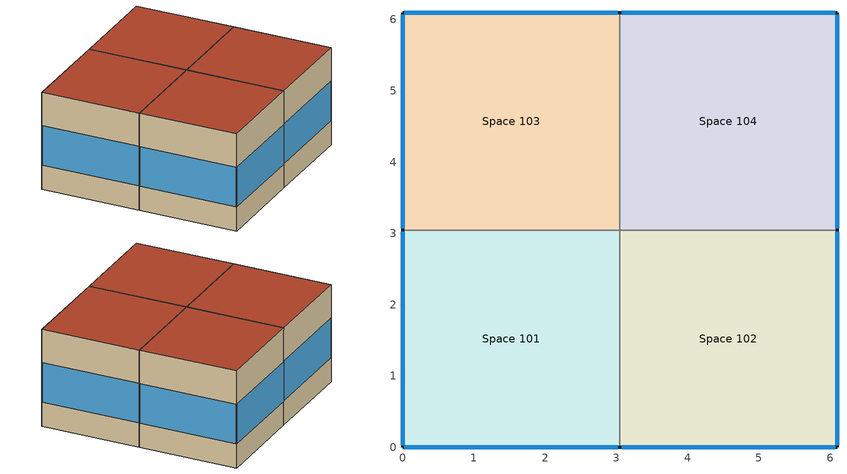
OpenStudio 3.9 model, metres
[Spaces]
Space 101
 floor ground: 3.05,3.05 3.05,0 0,0 0,3.05 z0
 wall outside: 0,3.05 0,0 3.05,0 z0:3.05
 wall to Space 103: 3.05,3.05 0,3.05 z0:3.05
 wall to Space 102: 3.05,0 3.05,3.05 z0:3.05
 window: 0.03,0 3.02,0 / 0,3.02 0,0.03 z0.76:2
 roof outside: 3.05,0 3.05,3.05 0,3.05 0,0 z3.05
Space 102
 floor ground: 6.1,3.05 6.1,0 3.05,0 3.05,3.05 z0
 wall outside: 3.05,0 6.1,0 6.1,3.05 z0:3.05
 wall to Space 104: 6.1,3.05 3.05,3.05 z0:3.05
 window: 6.1,0.03 6.1,3.02 / 3.07,0 6.07,0 z0.76:2
 roof outside: 6.1,0 6.1,3.05 3.05,3.05 3.05,0 z3.05
Space 103
 floor ground: 3.05,6.1 3.05,3.05 0,3.05 0,6.1 z0
 wall outside: 3.05,6.1 0,6.1 0,3.05 z0:3.05
 wall to Space 104: 3.05,3.05 3.05,6.1 z0:3.05
 window: 3.02,6.1 0.03,6.1 / 0,6.07 0,3.07 z0.76:2
 roof outside: 3.05,3.05 3.05,6.1 0,6.1 0,3.05 z3.05
Space 104
 floor ground: 6.1,6.1 6.1,3.05 3.05,3.05 3.05,6.1 z0
 wall outside: 6.1,3.05 6.1,6.1 3.05,6.1 z0:3.05
 window: 6.07,6.1 3.07,6.1 / 6.1,3.07 6.1,6.07 z0.76:2
 roof outside: 6.1,3.05 6.1,6.1 3.05,6.1 3.05,3.05 z3.05
[Building]
Building 1: Space Type=189.1-2009 - Office - OpenOffice - CZ4-8; Default Construction Set=189.1-2009 - CZ5 - Office
[Site]
Denver.Intl.AP: Latitude {deg}=39.833; Longitude {deg}=-104.658; Time Zone {hr}=-7; Elevation {m}=1650.2
[ClimateZones]
Climate Zone Institution Name 1=ASHRAE; Climate Zone Document Name 1=ANSI/ASHRAE Standard 169; Climate Zone Document Year 1=2006; Climate Zone Institution Name 2=CEC; Climate Zone Document Name 2=California Climate Zone Descriptions; Climate Zone Document Year 2=1995
[DefaultConstructionSet]
189.1-2009 - CZ5 - Office: Default Exterior Surface Constructions=Default Surface Constructions 13; Default Interior Surface Constructions=Default Surface Constructions 14; Default Ground Contact Surface Constructions=Default Surface Constructions 15; Default Exterior SubSurface Constructions=Default Sub Surface Constructions 9; Default Interior SubSurface Constructions=Default Sub Surface Constructions 10; Interior Partition Construction=Interior Partition
[DefaultSurfaceConstructions]
Name | Floor Construction | Wall Construction | Roof Ceiling Construction
Default Surface Constructions 13 | ExtSlabCarpet 4in ClimateZone 1-8 | ASHRAE 189.1-2009 ExtWall Mass ClimateZone 5 | ASHRAE 189.1-2009 ExtRoof IEAD ClimateZone 2-5
Default Surface Constructions 14 | Interior Floor | Interior Wall | Interior Ceiling
Default Surface Constructions 15 | ExtSlabCarpet 4in ClimateZone 1-8 | ExtSlabCarpet 4in ClimateZone 1-8 | ExtSlabCarpet 4in ClimateZone 1-8
[Construction]
ExtSlabCarpet 4in ClimateZone 1-8: MAT-CC05 4 HW CONCRETE, CP02 CARPET PAD
Interior Floor: F16 Acoustic tile, F05 Ceiling air space resistance, M11 100mm lightweight concrete
Interior Wall: G01a 19mm gypsum board, F04 Wall air space resistance, G01a 19mm gypsum board
Interior Ceiling: M11 100mm lightweight concrete, F05 Ceiling air space resistance, F16 Acoustic tile
Exterior Door: F08 Metal surface, I01 25mm insulation board
Interior Window: Clear 3mm
Interior Door; Interior Partition: G05 25mm wood
ASHRAE 189.1-2009 ExtRoof IEAD ClimateZone 2-5: Roof Membrane, Roof Insulation [21], Metal Decking
ASHRAE 189.1-2009 ExtWindow ClimateZone 4-5: Theoretical Glass [207]
ASHRAE 189.1-2009 ExtWall Mass ClimateZone 5: 1IN Stucco, 8IN Concrete HW, Wall Insulation [40], 1/2IN Gypsum
[Material] Thermal Absorptance=0.9
Name | Roughness | Thickness {m} | Conductivity {W/m-K} | Density {kg/m3} | Specific Heat {J/kg-K} | Solar Absorptance | Visible Absorptance
MAT-CC05 4 HW CONCRETE | Rough | 0.1016 | 1.311 | 2240 | 836.8 | 0.85 | 0.85
1IN Stucco | Smooth | 0.0253 | 0.6918 | 1858 | 837 | 0.92 | 0.92
8IN Concrete HW | MediumRough | 0.2033 | 1.7296 | 2243 | 837 | 0.65 | 0.65
1/2IN Gypsum | Smooth | 0.0127 | 0.16 | 784.9 | 830 | 0.4 | 0.4
Roof Membrane | VeryRough | 0.0095 | 0.16 | 1121.29 | 1460 | 0.7 | 0.7
Metal Decking | MediumSmooth | 0.0015 | 45.006 | 7680 | 418.4 | 0.6 | 0.6
F16 Acoustic tile | MediumSmooth | 0.0191 | 0.06 | 368 | 590 | 0.3 | 0.3
M11 100mm lightweight concrete | MediumRough | 0.1016 | 0.53 | 1280 | 840 | 0.5 | 0.5
G01a 19mm gypsum board | MediumSmooth | 0.019 | 0.16 | 800 | 1090 | 0.4 | 0.4
F08 Metal surface | Smooth | 0.0008 | 45.28 | 7824 | 500 | 0.7 | 0.7
I01 25mm insulation board | MediumRough | 0.0254 | 0.03 | 43 | 1210 | 0.6 | 0.6
G05 25mm wood | MediumSmooth | 0.0254 | 0.15 | 608 | 1630 | 0.5 | 0.5
Roof Insulation [21] | MediumRough | 0.2105 | 0.049 | 265 | 836.8 | 0.7 | 0.7
Wall Insulation [40] | MediumRough | 0.0794 | 0.0432 | 91 | 837 | 0.5 | 0.5
[Material:NoMass]
CP02 CARPET PAD: Roughness=Smooth; Thermal Resistance {m2-K/W}=0.1; Thermal Absorptance=0.9; Solar Absorptance=0.8; Visible Absorptance=0.8
[Material:AirGap]
Name | Thermal Resistance {m2-K/W}
F05 Ceiling air space resistance | 0.18
F04 Wall air space resistance | 0.15
[DefaultSubSurfaceConstructions]
Name | Fixed Window Construction | Operable Window Construction | Door Construction | Tubular Daylight Dome Construction | Tubular Daylight Diffuser Construction
Default Sub Surface Constructions 9 | ASHRAE 189.1-2009 ExtWindow ClimateZone 4-5 | ASHRAE 189.1-2009 ExtWindow ClimateZone 4-5 | Exterior Door | Interior Window | Interior Window
Default Sub Surface Constructions 10 | Interior Window | Interior Window | Interior Door
[WindowMaterial:Glazing] Optical Data Type=SpectralAverage; Thickness {m}=0.003; Back Side Solar Reflectance at Normal Incidence=0; Back Side Visible Reflectance at Normal Incidence=0; Infrared Transmittance at Normal Incidence=0; Dirt Correction Factor for Solar and Visible Transmittance=1; Solar Diffusing=No
Name | Solar Transmittance at Normal Incidence | Front Side Solar Reflectance at Normal Incidence | Visible Transmittance at Normal Incidence | Front Side Visible Reflectance at Normal Incidence | Front Side Infrared Hemispherical Emissivity | Back Side Infrared Hemispherical Emissivity | Conductivity {W/m-K}
Clear 3mm | 0.837 | 0.075 | 0.898 | 0.081 | 0.84 | 0.84 | 0.9
Theoretical Glass [207] | 0.3311 | 0.6189 | 0.44 | 0.51 | 0.9 | 0.9 | 0.0133
[SpaceType] Standards Building Type=Office
Name | Default Schedule Set | Design Specification Outdoor Air Object | Standards Space Type
189.1-2009 - Office - OpenOffice - CZ4-8 | 189.1-2009 - Office - OpenOffice - CZ4-8 Schedule Set | 189.1-2009 - Office - OpenOffice - CZ4-8 Ventilation | OpenOffice
189.1-2009 - Office - WholeBuilding - Md Office - CZ4-8 1; 189.1-2009 - Office - WholeBuilding - Md Office - CZ4-8 2; 189.1-2009 - Office - WholeBuilding - Md Office - CZ4-8 3; 189.1-2009 - Office - WholeBuilding - Md Office - CZ4-8 4 | 189.1-2009 - Office - WholeBuilding - Md Office - CZ4-8 Schedule Set | 189.1-2009 - Office - WholeBuilding - Md Office - CZ4-8 Ventilation | WholeBuilding - Md Office
[DefaultScheduleSet] Lighting Schedule=Office Bldg Light
Name | Number of People Schedule | People Activity Level Schedule | Electric Equipment Schedule | Infiltration Schedule
189.1-2009 - Office - OpenOffice - CZ4-8 Schedule Set | Office Work Occ | Office Activity | Office Bldg Equip | Office Infil Quarter On
189.1-2009 - Office - WholeBuilding - Md Office - CZ4-8 Schedule Set | Medium Office Bldg Occ | Medium Office Activity | Medium Office Bldg Equip | Medium Office Infil Quarter On
[Lights:Definition] Design Level Calculation Method=Watts/Area
Name | Watts per Space Floor Area {W/m2}
189.1-2009 - Office - OpenOffice - CZ4-8 Lights Definition | 10.6563
189.1-2009 - Office - WholeBuilding - Md Office - CZ4-8 Lights Definition | 9.68752
[Lights]
Name | Lights Definition | Space or SpaceType
189.1-2009 - Office - OpenOffice - CZ4-8 Lights | 189.1-2009 - Office - OpenOffice - CZ4-8 Lights Definition | 189.1-2009 - Office - OpenOffice - CZ4-8
189.1-2009 - Office - WholeBuilding - Md Office - CZ4-8 Lights 1 | 189.1-2009 - Office - WholeBuilding - Md Office - CZ4-8 Lights Definition | 189.1-2009 - Office - WholeBuilding - Md Office - CZ4-8 1
189.1-2009 - Office - WholeBuilding - Md Office - CZ4-8 Lights 2 | 189.1-2009 - Office - WholeBuilding - Md Office - CZ4-8 Lights Definition | 189.1-2009 - Office - WholeBuilding - Md Office - CZ4-8 2
189.1-2009 - Office - WholeBuilding - Md Office - CZ4-8 Lights 3 | 189.1-2009 - Office - WholeBuilding - Md Office - CZ4-8 Lights Definition | 189.1-2009 - Office - WholeBuilding - Md Office - CZ4-8 3
189.1-2009 - Office - WholeBuilding - Md Office - CZ4-8 Lights 4 | 189.1-2009 - Office - WholeBuilding - Md Office - CZ4-8 Lights Definition | 189.1-2009 - Office - WholeBuilding - Md Office - CZ4-8 4
[DesignSpecification:OutdoorAir] Outdoor Air Method=Sum; Outdoor Air Flow per Person {m3/s-person}=0.00943895
189.1-2009 - Office - OpenOffice - CZ4-8 Ventilation; 189.1-2009 - Office - WholeBuilding - Md Office - CZ4-8 Ventilation
[People:Definition] Number of People Calculation Method=People/Area; Fraction Radiant=0.3
Name | People per Space Floor Area {person/m2}
189.1-2009 - Office - OpenOffice - CZ4-8 People Definition | 0.0565105
189.1-2009 - Office - WholeBuilding - Md Office - CZ4-8 People Definition | 0.0538196
[People]
Name | People Definition | Space or SpaceType | Multiplier
189.1-2009 - Office - OpenOffice - CZ4-8 People | 189.1-2009 - Office - OpenOffice - CZ4-8 People Definition | 189.1-2009 - Office - OpenOffice - CZ4-8
189.1-2009 - Office - WholeBuilding - Md Office - CZ4-8 People 1 | 189.1-2009 - Office - WholeBuilding - Md Office - CZ4-8 People Definition | 189.1-2009 - Office - WholeBuilding - Md Office - CZ4-8 1 | 1
189.1-2009 - Office - WholeBuilding - Md Office - CZ4-8 People 2 | 189.1-2009 - Office - WholeBuilding - Md Office - CZ4-8 People Definition | 189.1-2009 - Office - WholeBuilding - Md Office - CZ4-8 2 | 1
189.1-2009 - Office - WholeBuilding - Md Office - CZ4-8 People 3 | 189.1-2009 - Office - WholeBuilding - Md Office - CZ4-8 People Definition | 189.1-2009 - Office - WholeBuilding - Md Office - CZ4-8 3 | 1
189.1-2009 - Office - WholeBuilding - Md Office - CZ4-8 People 4 | 189.1-2009 - Office - WholeBuilding - Md Office - CZ4-8 People Definition | 189.1-2009 - Office - WholeBuilding - Md Office - CZ4-8 4 | 1
[SpaceInfiltration:DesignFlowRate] Design Flow Rate Calculation Method=Flow/ExteriorArea; Flow per Exterior Surface Area {m3/s-m2}=0.000226568
Name | Space or SpaceType
189.1-2009 - Office - OpenOffice - CZ4-8 Infiltration | 189.1-2009 - Office - OpenOffice - CZ4-8
189.1-2009 - Office - WholeBuilding - Md Office - CZ4-8 Infiltration 1 | 189.1-2009 - Office - WholeBuilding - Md Office - CZ4-8 1
189.1-2009 - Office - WholeBuilding - Md Office - CZ4-8 Infiltration 2 | 189.1-2009 - Office - WholeBuilding - Md Office - CZ4-8 2
189.1-2009 - Office - WholeBuilding - Md Office - CZ4-8 Infiltration 3 | 189.1-2009 - Office - WholeBuilding - Md Office - CZ4-8 3
189.1-2009 - Office - WholeBuilding - Md Office - CZ4-8 Infiltration 4 | 189.1-2009 - Office - WholeBuilding - Md Office - CZ4-8 4
[ElectricEquipment:Definition] Design Level Calculation Method=Watts/Area
Name | Watts per Space Floor Area {W/m2}
189.1-2009 - Office - OpenOffice - CZ4-8 Electric Equipment Definition | 7.64238
189.1-2009 - Office - WholeBuilding - Md Office - CZ4-8 Electric Equipment Definition | 5.81251
[ElectricEquipment]
Name | Electric Equipment Definition | Space or SpaceType
189.1-2009 - Office - OpenOffice - CZ4-8 Electric Equipment | 189.1-2009 - Office - OpenOffice - CZ4-8 Electric Equipment Definition | 189.1-2009 - Office - OpenOffice - CZ4-8
189.1-2009 - Office - WholeBuilding - Md Office - CZ4-8 Electric Equipment 1 | 189.1-2009 - Office - WholeBuilding - Md Office - CZ4-8 Electric Equipment Definition | 189.1-2009 - Office - WholeBuilding - Md Office - CZ4-8 1
189.1-2009 - Office - WholeBuilding - Md Office - CZ4-8 Electric Equipment 2 | 189.1-2009 - Office - WholeBuilding - Md Office - CZ4-8 Electric Equipment Definition | 189.1-2009 - Office - WholeBuilding - Md Office - CZ4-8 2
189.1-2009 - Office - WholeBuilding - Md Office - CZ4-8 Electric Equipment 3 | 189.1-2009 - Office - WholeBuilding - Md Office - CZ4-8 Electric Equipment Definition | 189.1-2009 - Office - WholeBuilding - Md Office - CZ4-8 3
189.1-2009 - Office - WholeBuilding - Md Office - CZ4-8 Electric Equipment 4 | 189.1-2009 - Office - WholeBuilding - Md Office - CZ4-8 Electric Equipment Definition | 189.1-2009 - Office - WholeBuilding - Md Office - CZ4-8 4
[ThermostatSetpoint:DualSetpoint] Heating Setpoint Temperature Schedule=Small Office HtgSetp; Cooling Setpoint Temperature Schedule=Small Office ClgSetp
Thermostat Setpoint Dual Setpoint 1; Thermostat Setpoint Dual Setpoint 2; Thermostat Setpoint Dual Setpoint 3; Thermostat Setpoint Dual Setpoint 4
[BuildingStory]
Building Story 1: Nominal Z Coordinate {m}=0; Nominal Floor to Floor Height {m}=3.048
[Space] Building Story=Building Story 1
Name | Space Type | Thermal Zone
Space 101 | 189.1-2009 - Office - WholeBuilding - Md Office - CZ4-8 1 | Thermal Zone 1
Space 102 | 189.1-2009 - Office - WholeBuilding - Md Office - CZ4-8 2 | Thermal Zone 2
Space 103 | 189.1-2009 - Office - WholeBuilding - Md Office - CZ4-8 3 | Thermal Zone 3
Space 104 | 189.1-2009 - Office - WholeBuilding - Md Office - CZ4-8 4 | Thermal Zone 4
[ThermalZone] Use Ideal Air Loads=Yes
Name | Thermostat
Thermal Zone 1 | Thermostat Setpoint Dual Setpoint 4
Thermal Zone 2 | Thermostat Setpoint Dual Setpoint 1
Thermal Zone 3 | Thermostat Setpoint Dual Setpoint 2
Thermal Zone 4 | Thermostat Setpoint Dual Setpoint 3
[Sizing:Zone] Zone Cooling Design Supply Air Temperature Input Method=SupplyAirTemperature; Zone Cooling Design Supply Air Temperature {C}=14; Zone Cooling Design Supply Air Temperature Difference {deltaC}=11.11; Zone Heating Design Supply Air Temperature Input Method=SupplyAirTemperature; Zone Heating Design Supply Air Temperature {C}=40; Zone Heating Design Supply Air Temperature Difference {deltaC}=11.11; Zone Cooling Design Supply Air Humidity Ratio {kg-H2O/kg-air}=0.0085; Zone Heating Design Supply Air Humidity Ratio {kg-H2O/kg-air}=0.008; Cooling Design Air Flow Method=DesignDay; Heating Design Air Flow Method=DesignDay; Account for Dedicated Outdoor Air System=No; Dedicated Outdoor Air System Control Strategy=NeutralSupplyAir; Dedicated Outdoor Air Low Setpoint Temperature for Design {C}=autosize; Dedicated Outdoor Air High Setpoint Temperature for Design {C}=autosize; Zone Load Sizing Method=Sensible Load Only No Latent Load; Zone Latent Cooling Design Supply Air Humidity Ratio Input Method=HumidityRatioDifference; Zone Cooling Design Supply Air Humidity Ratio Difference {kgWater/kgDryAir}=0.005; Zone Latent Heating Design Supply Air Humidity Ratio Input Method=HumidityRatioDifference; Zone Humidification Design Supply Air Humidity Ratio Difference {kgWater/kgDryAir}=0.005; Sizing Option=Coincident
Thermal Zone 1; Thermal Zone 2; Thermal Zone 3; Thermal Zone 4
[Schedule:Ruleset]
Name | Default Day Schedule | Summer Design Day Schedule | Winter Design Day Schedule
Office Bldg Light | Office Bldg Light Default Schedule | Office Bldg Light Summer Design Day | Office Bldg Light Winter Design Day
Office Activity | Office Activity Default Schedule | Office Activity Summer Design Day | Office Activity Winter Design Day
Office Infil Quarter On | Office Infil Quarter On Default Schedule | Office Infil Quarter On Summer Design Day | Office Infil Quarter On Winter Design Day
Office Bldg Equip | Office Bldg Equip Default Schedule | Office Bldg Equip Summer Design Day | Office Bldg Equip Winter Design Day
Office Work Occ | Office Bldg Occ Default Schedule | Office Bldg Occ Summer Design Day | Office Bldg Occ Winter Design Day
Medium Office Bldg Occ | Medium Office Bldg Occ Default Schedule | Medium Office Bldg Occ Summer Design Day | Medium Office Bldg Occ Winter Design Day
Medium Office Activity | Medium Office Activity Default Schedule | Medium Office Activity Summer Design Day | Medium Office Activity Winter Design Day
Medium Office Infil Quarter On | Medium Office Infil Quarter On Default Schedule | Medium Office Infil Quarter On Summer Design Day | Medium Office Infil Quarter On Winter Design Day
Medium Office Bldg Equip | Medium Office Bldg Equip Default Schedule | Medium Office Bldg Equip Summer Design Day | Medium Office Bldg Equip Winter Design Day
Small Office HtgSetp | Small Office HtgSetp Default Schedule | Small Office HtgSetp Summer Design Day | Small Office HtgSetp Winter Design Day
Small Office ClgSetp | Small Office ClgSetp Default Schedule | Small Office ClgSetp Summer Design Day | Small Office ClgSetp Winter Design Day
[Schedule:Day]
Office Bldg Light Default Schedule: No, 5, 0, 0.05, 7, 0, 0.1, 8, 0, 0.3, 17, 0, 0.9, 18, 0, 0.7, 20, 0, 0.5, 22, 0, 0.3, 23, 0, 0.1, 24, 0, 0.05
Office Bldg Light Summer Design Day; Office Infil Quarter On Rule 1 Day Schedule; Office Bldg Equip Summer Design Day; Medium Office Infil Quarter On Rule 1 Day Schedule; Medium Office Bldg Equip Summer Design Day: No, 24, 0, 1
Office Bldg Light Winter Design Day; Office Bldg Equip Winter Design Day; Office Bldg Occ Winter Design Day; Office Bldg Occ Rule 1 Day Schedule; Medium Office Bldg Occ Winter Design Day; Medium Office Bldg Occ Rule 1 Day Schedule; Medium Office Bldg Equip Winter Design Day: No, 24, 0, 0
Office Bldg Light Rule 1 Day Schedule: No, 24, 0, 0.05
Office Bldg Light Rule 2 Day Schedule: No, 6, 0, 0.05, 8, 0, 0.1, 14, 0, 0.5, 17, 0, 0.15, 24, 0, 0.05
Office Activity Default Schedule; Office Activity Summer Design Day; Office Activity Winter Design Day: No, 24, 0, 132
Office Infil Quarter On Default Schedule; Office Infil Quarter On Summer Design Day; Medium Office Infil Quarter On Default Schedule; Medium Office Infil Quarter On Summer Design Day: No, 6, 0, 1, 22, 0, 0.25, 24, 0, 1
Office Infil Quarter On Winter Design Day; Office Infil Quarter On Rule 2 Day Schedule; Medium Office Infil Quarter On Winter Design Day; Medium Office Infil Quarter On Rule 2 Day Schedule: No, 6, 0, 1, 18, 0, 0.25, 24, 0, 1
Office Bldg Equip Default Schedule; Medium Office Bldg Equip Default Schedule: No, 8, 0, 0.4, 12, 0, 0.9, 13, 0, 0.8, 17, 0, 0.9, 18, 0, 0.8, 20, 0, 0.6, 22, 0, 0.5, 24, 0, 0.4
Office Bldg Equip Rule 1 Day Schedule; Medium Office Bldg Equip Rule 1 Day Schedule: No, 24, 0, 0.3
Office Bldg Equip Rule 2 Day Schedule; Medium Office Bldg Equip Rule 2 Day Schedule: No, 6, 0, 0.3, 8, 0, 0.4, 14, 0, 0.5, 17, 0, 0.35, 24, 0, 0.3
Office Bldg Occ Default Schedule: No, 6, 0, 0, 7, 0, 0.1, 8, 0, 0.2, 12, 0, 0.85, 13, 0, 0.5, 17, 0, 0.85, 18, 0, 0.7, 20, 0, 0.4, 22, 0, 0.1, 24, 0, 0.05
Office Bldg Occ Summer Design Day; Medium Office Bldg Occ Summer Design Day: No, 6, 0, 0, 22, 0, 1, 24, 0, 0.05
Office Bldg Occ Rule 2 Day Schedule: No, 6, 0, 0, 8, 0, 0.1, 14, 0, 0.4, 17, 0, 0.1, 24, 0, 0
Medium Office Bldg Occ Default Schedule: No, 6, 0, 0, 7, 0, 0.1, 8, 0, 0.2, 12, 0, 0.95, 13, 0, 0.5, 17, 0, 0.95, 18, 0, 0.7, 20, 0, 0.4, 22, 0, 0.1, 24, 0, 0.05
Medium Office Bldg Occ Rule 2 Day Schedule: No, 6, 0, 0, 8, 0, 0.1, 14, 0, 0.5, 17, 0, 0.1, 24, 0, 0
Medium Office Activity Default Schedule; Medium Office Activity Summer Design Day; Medium Office Activity Winter Design Day: No, 24, 0, 120
Small Office HtgSetp Default Schedule: No, 6, 0, 15.6, 22, 0, 21, 24, 0, 15.6
Small Office HtgSetp Summer Design Day; Small Office HtgSetp Rule 1 Day Schedule: No, 24, 0, 15.6
Small Office HtgSetp Winter Design Day: No, 24, 0, 21
Small Office HtgSetp Rule 2 Day Schedule: No, 6, 0, 15.6, 18, 0, 21, 24, 0, 15.6
Small Office ClgSetp Default Schedule; Small Office ClgSetp Summer Design Day: No, 6, 0, 26.7, 22, 0, 24, 24, 0, 26.7
Small Office ClgSetp Winter Design Day; Small Office ClgSetp Rule 1 Day Schedule: No, 24, 0, 26.7
Small Office ClgSetp Rule 2 Day Schedule: No, 6, 0, 26.7, 18, 0, 24, 24, 0, 26.7
[Schedule:Rule] Apply Monday=No; Apply Tuesday=No; Apply Wednesday=No; Apply Thursday=No; Apply Friday=No; Date Specification Type=DateRange; Start Month=1; Start Day=1; End Month=12; End Day=31
Name | Schedule Ruleset | Rule Order | Day Schedule | Apply Sunday | Apply Saturday
Office Bldg Light Rule 1 | Office Bldg Light | 0 | Office Bldg Light Rule 1 Day Schedule | Yes | No
Office Bldg Light Rule 2 | Office Bldg Light | 1 | Office Bldg Light Rule 2 Day Schedule | No | Yes
Office Infil Quarter On Rule 1 | Office Infil Quarter On | 0 | Office Infil Quarter On Rule 1 Day Schedule | Yes | No
Office Infil Quarter On Rule 2 | Office Infil Quarter On | 1 | Office Infil Quarter On Rule 2 Day Schedule | No | Yes
Office Bldg Equip Rule 1 | Office Bldg Equip | 0 | Office Bldg Equip Rule 1 Day Schedule | Yes | No
Office Bldg Equip Rule 2 | Office Bldg Equip | 1 | Office Bldg Equip Rule 2 Day Schedule | No | Yes
Office Work Occ Rule 1 | Office Work Occ | 0 | Office Bldg Occ Rule 1 Day Schedule | Yes | No
Office Work Occ Rule 2 | Office Work Occ | 1 | Office Bldg Occ Rule 2 Day Schedule | No | Yes
Medium Office Bldg Occ Rule 1 | Medium Office Bldg Occ | 0 | Medium Office Bldg Occ Rule 1 Day Schedule | Yes | No
Medium Office Bldg Occ Rule 2 | Medium Office Bldg Occ | 1 | Medium Office Bldg Occ Rule 2 Day Schedule | No | Yes
Medium Office Infil Quarter On Rule 1 | Medium Office Infil Quarter On | 0 | Medium Office Infil Quarter On Rule 1 Day Schedule | Yes | No
Medium Office Infil Quarter On Rule 2 | Medium Office Infil Quarter On | 1 | Medium Office Infil Quarter On Rule 2 Day Schedule | No | Yes
Medium Office Bldg Equip Rule 1 | Medium Office Bldg Equip | 0 | Medium Office Bldg Equip Rule 1 Day Schedule | Yes | No
Medium Office Bldg Equip Rule 2 | Medium Office Bldg Equip | 1 | Medium Office Bldg Equip Rule 2 Day Schedule | No | Yes
Small Office HtgSetp Rule 1 | Small Office HtgSetp | 0 | Small Office HtgSetp Rule 1 Day Schedule | Yes | No
Small Office HtgSetp Rule 2 | Small Office HtgSetp | 1 | Small Office HtgSetp Rule 2 Day Schedule | No | Yes
Small Office ClgSetp Rule 1 | Small Office ClgSetp | 0 | Small Office ClgSetp Rule 1 Day Schedule | Yes | No
Small Office ClgSetp Rule 2 | Small Office ClgSetp | 1 | Small Office ClgSetp Rule 2 Day Schedule | No | Yes
